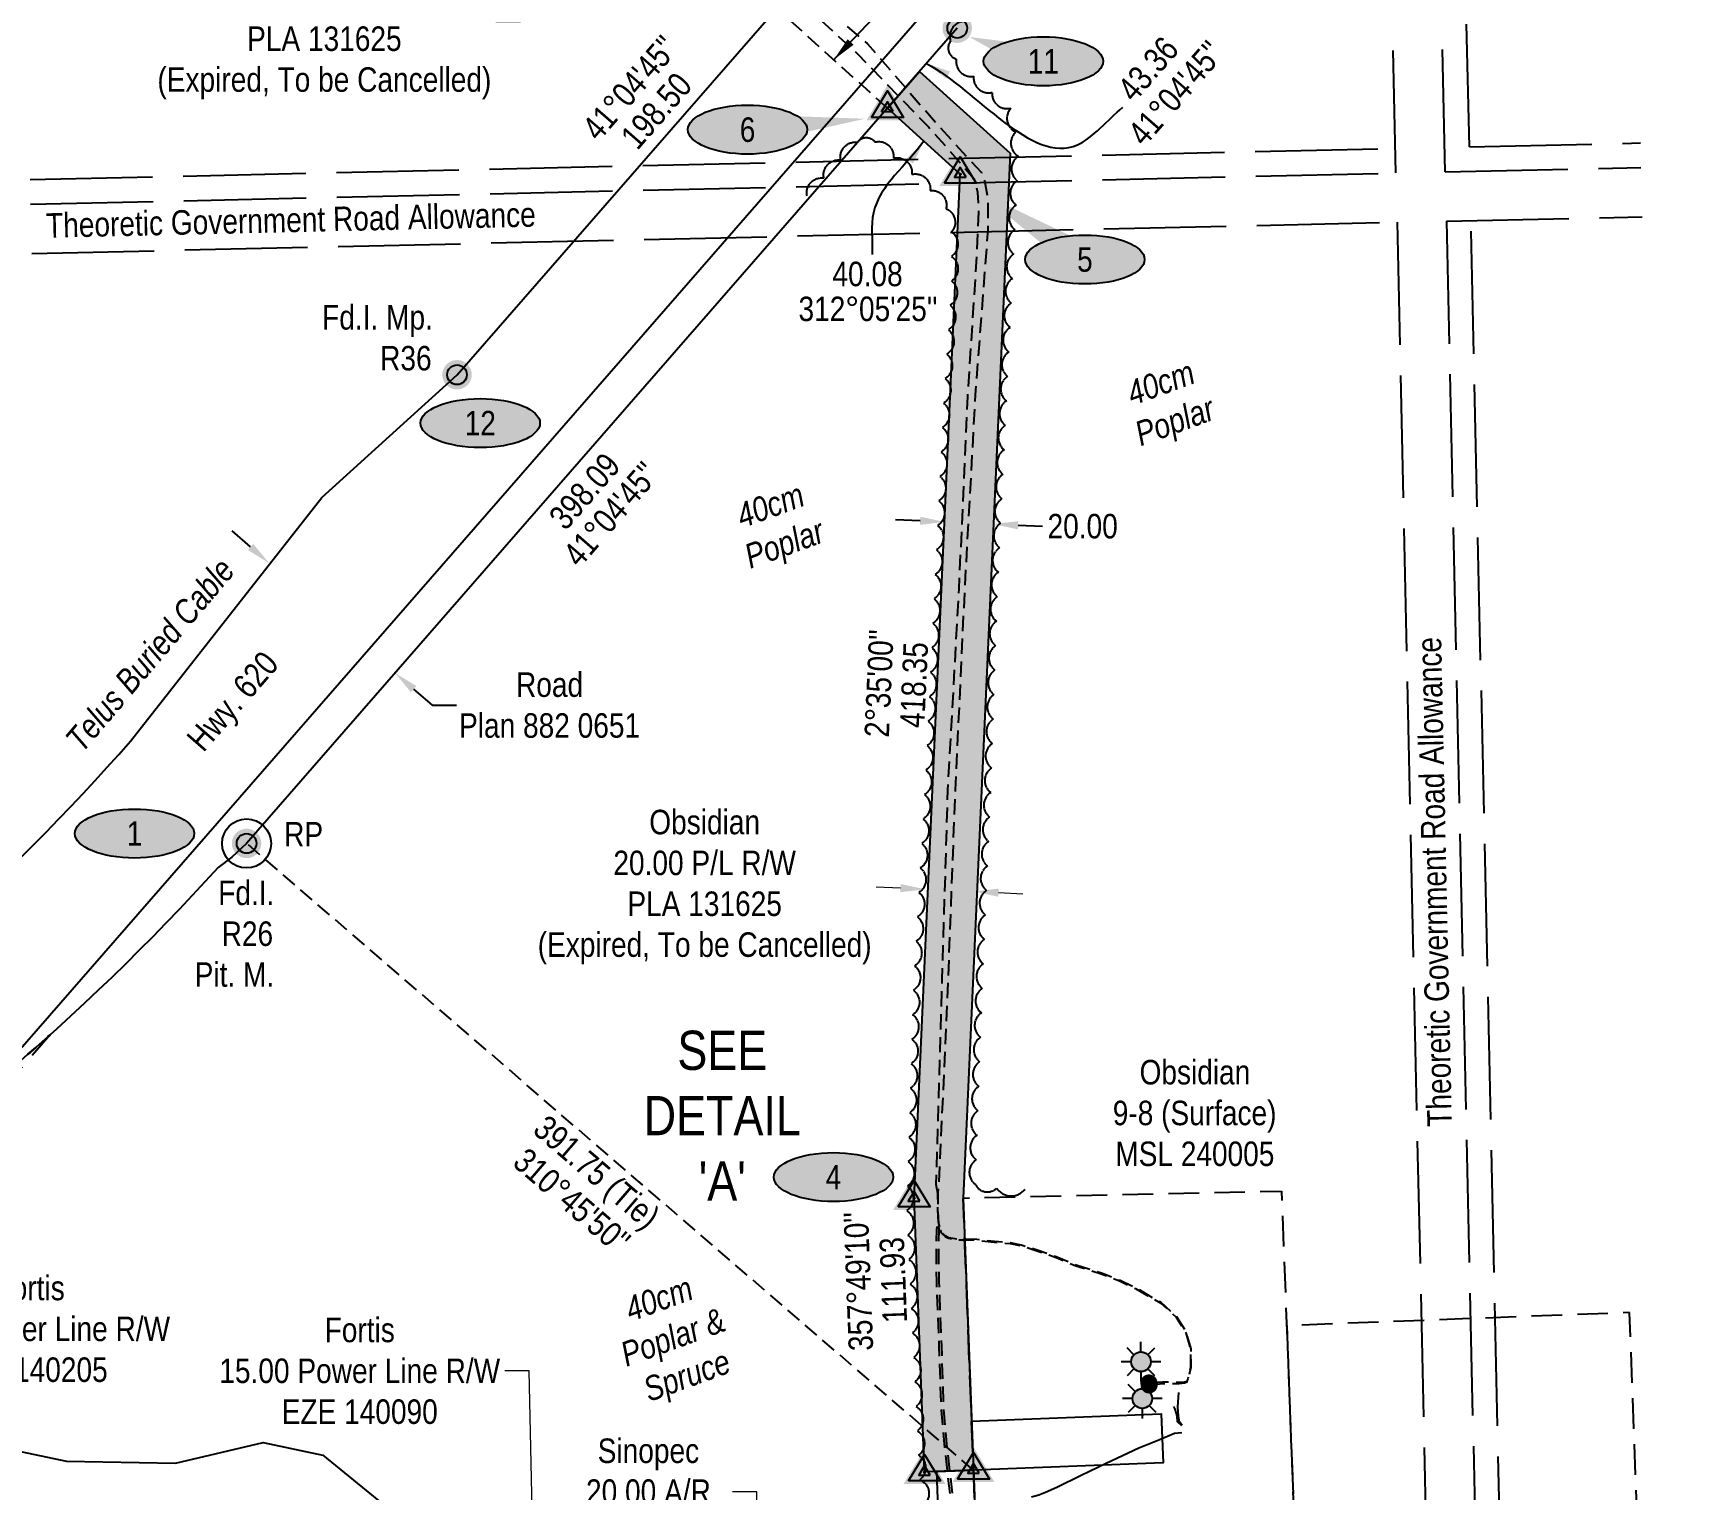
# Model space of a CAD drawing. Extents: x 604743 to 608691, y 5877740 to 5881429.
# Drawn here: x 605645 to 606317, y 5878145 to 5878739 of the extents above; entities that cross this region are included whole.
import ezdxf
from ezdxf.enums import TextEntityAlignment as Align

# ---------------------------------------------------------------- set-up
doc = ezdxf.new("R2010")
doc.units = 0
doc.header["$LTSCALE"] = 5
doc.header["$PDMODE"] = 34
doc.header["$PDSIZE"] = 0.03
for name, pattern in [('0', [1, 1, 0]), ('foc-ACCESSROAD', [3.75, 2.5, -1.25]), ('foc-FLOWLINE', [3.75, 2.5, -1.25]), ('foc-TIELINE', [1.875, 1.25, -0.625]), ('foc-TRAV', [1.875, 1.25, -0.625]), ('foc-UNSURVEYED', [12.5, 10, -2.5]), ('foc-WHEELTRACKS', [2, 0.4, -1.6]), ('UG_PIPE', [1.875, 1.25, -0.625])]:
    doc.linetypes.add(name, pattern=pattern)
doc.layers.get('Defpoints').update_dxf_attribs({"color": 9})
for name, color, linetype in [('35', 37, 'Continuous'), ('AS-CABLE', 224, 'foc-CABLE'), ('AS-PIPE-UG', 44, 'UG_PIPE'), ('AS-POWER', 104, 'foc-POWER'), ('AS-SYMBOL', 7, 'Continuous'), ('AS-TELUS', 224, 'foc-TEL'), ('C-RW', 13, 'Continuous'), ('C-WS', 13, 'foc-ACCESSROAD'), ('C-WS-S', 8, 'Continuous'), ('DETAIL-T', 7, 'Continuous'), ('F-EZE', 190, 'foc-FLOWLINE'), ('F-WS', 190, 'foc-ACCESSROAD'), ('L-BD', 7, 'Continuous'), ('L-MON', 1, 'Continuous'), ('L-MON-T', 1, 'Continuous'), ('L-ROAD-T', 7, 'Continuous'), ('L-TIE', 7, 'foc-TIELINE'), ('L-TITLEDB', 4, 'Continuous'), ('L-TITLEDB-T', 4, 'Continuous'), ('L-USEC', 7, 'foc-UNSURVEYED'), ('P-ELEVATION', 7, 'Continuous'), ('P-PROPOSED', 10, 'Continuous'), ('P-PROPOSED-H', 21, 'Continuous'), ('P-STATION', 7, 'Continuous'), ('P-TRAV', 4, 'foc-TRAV'), ('P-TXT', 4, 'Continuous'), ('T-BUSH', 110, '0'), ('T-BUSH-T', 110, 'Continuous'), ('T-WATER', 160, 'Continuous'), ('T-WATER-P3', 160, 'foc-WHEELTRACKS')]:
    doc.layers.add(name, color=color, linetype=linetype)
for name, color, linetype, lineweight in [('C-RW-T', 13, 'Continuous', 9), ('C-WS-T', 13, 'Continuous', 9), ('F-AR-T', 190, 'Continuous', 9), ('F-EZE-T', 190, 'Continuous', 9)]:
    doc.layers.add(name, color=color, linetype=linetype, lineweight=lineweight)
doc.styles.add('80', font='ARIALN.TTF', dxfattribs={"height": 10})
doc.styles.add('80CG', font='ARIALN.TTF', dxfattribs={"height": 10})
doc.styles.add('80L', font='ARIALN.TTF', dxfattribs={"height": 10})
doc.styles.add('80LS', font='ARIALNI.TTF', dxfattribs={"height": 10})
doc.styles.add('foc-LtypeFont', font='ARIALN.TTF', dxfattribs={"height": 7.35})
doc.linetypes.add('foc-CABLE', pattern='A,2,-1,["C",foc-LtypeFont,S=0.2,R=0,X=-0.625,Y=-0.75],-1.24,8', length=12.24)
doc.linetypes.add('foc-POWER', pattern='A,6,-1,["P",foc-LtypeFont,S=0.2,R=0,X=-0.625,Y=-0.75],-1.24,4', length=12.24)
doc.linetypes.add('foc-TEL', pattern='A,2,-1,["T",foc-LtypeFont,S=0.2,R=0,X=-0.425,Y=-0.75],-1.24,8', length=12.24)
doc.linetypes.add('foc-TEL-NOLINE', pattern='A,0,-2,["T",foc-LtypeFont,S=0.2,R=0,X=-0.425,Y=-0.75],-10.24', length=12.24)
doc.linetypes.add('foc-TOPO-flowdirection-NOLINE', pattern='A,0,[">",foc-LtypeFont,S=0.3,R=0,X=0,Y=-0.945],-20,[">",foc-LtypeFont,S=0.3,R=0,X=0,Y=-0.945],0', length=20)
doc.dimstyles.new('Compass 5 000', dxfattribs={"dimscale": 5, "dimtxt": 9, "dimasz": 2, "dimexe": 0.2, "dimexo": 0.0625, "dimgap": 0.5, "dimtad": 0, "dimtih": 1, "dimtoh": 1, "dimzin": 0, "dimdsep": 46, "dimtxsty": '80CG', "dimcen": 0.1, "dimse1": 1, "dimse2": 1, "dimclrd": 256, "dimclrt": 256, "dimaunit": 1, "dimadec": 4, "dimazin": 0, "dimtfac": 0.06, "dimtofl": 0, "dimtmove": 0, "dimatfit": 1, "dimfxl": 0.2, "dimtolj": 1, "dimtzin": 0, "dimlwd": -1, "dimarcsym": 0})

# ---------------------------------------------------------------- blocks, each defined once
blk = doc.blocks.new('fdia')
at = {"color": 255, "const_width": 1}
blk.add_lwpolyline([(-0.5, 0, 1), (0.5, 0, 1)], format="xyb", close=True, dxfattribs=at)
blk = doc.blocks.new('Fdiaa')
blk.add_blockref('fdia', (0, 0))
blk = doc.blocks.new('fdib')
at = {"color": 1, "const_width": 1.6}
blk.add_lwpolyline([(-0.4, 0, 1), (0.4, 0, 1)], format="xyb", close=True, dxfattribs=at)
at = {"color": 1}
blk.add_circle((0, 0), 0.8, dxfattribs=at)
blk = doc.blocks.new('Fdibb')
blk.add_blockref('fdib', (0, 0))
blk = doc.blocks.new('fdicc')
for name in ['Fdibb', 'Fdiaa']:
    blk.add_blockref(name, (0, 0))
blk = doc.blocks.new('FDI')
blk.add_blockref('fdicc', (0, 0))
blk = doc.blocks.new('*D605')
at = {"layer": 'Defpoints', "color": 0, "transparency": 16777216}
for p in [(605815.96, 5878108.21), (605848.97, 5878108.93), (605816.29, 5878093.21)]:
    blk.add_point(p, dxfattribs=at)
at = {"layer": 'F-EZE-T', "transparency": 16777216}
for p, q in [((605847.11, 5878193.47), (605837.11, 5878193.47)), ((605848.75, 5878118.93), (605847.11, 5878193.47)), ((605849.52, 5878083.94), (605849.74, 5878073.94))]:
    blk.add_line(p, q, dxfattribs=at)
for points in [[(605850.42, 5878118.97), (605847.08, 5878118.89), (605848.97, 5878108.93)], [(605851.19, 5878083.98), (605847.85, 5878083.9), (605849.3, 5878093.94)]]:
    blk.add_solid(points, dxfattribs=at)
at = {"layer": 'F-EZE-T', "transparency": 16777216, "insert": (605777.97, 5878193.47), "char_height": 10, "attachment_point": 5, "style": '80CG', "bg_fill": 3, "box_fill_scale": 1.1, "bg_fill_color": 256, "bg_fill_true_color": 13158600, "bg_fill_transparency": 0}
blk.add_mtext('\\A1;Fortis\\P15.00 Power Line R/W\\PEZE 140090', dxfattribs=at)
blk = doc.blocks.new('*D606')
at = {"layer": 'Defpoints', "color": 0, "transparency": 16777216}
for p in [(605566.18, 5878254.9), (605577.51, 5878245.09), (605559, 5878223.71)]:
    blk.add_point(p, dxfattribs=at)
at = {"layer": 'F-EZE-T', "transparency": 16777216}
for p, q in [((605540.11, 5878240.08), (605532.55, 5878246.62)), ((605566.56, 5878217.16), (605574.15, 5878210.59)), ((605574.15, 5878210.59), (605584.15, 5878210.59))]:
    blk.add_line(p, q, dxfattribs=at)
for points in [[(605541.2, 5878241.34), (605539.02, 5878238.82), (605547.66, 5878233.53)], [(605567.65, 5878218.42), (605565.46, 5878215.9), (605559, 5878223.71)]]:
    blk.add_solid(points, dxfattribs=at)
at = {"layer": 'F-EZE-T', "transparency": 16777216, "insert": (605643.29, 5878210.59), "char_height": 10, "attachment_point": 5, "style": '80CG'}
blk.add_mtext('\\A1;Fortis\\P15.00 Power Line R/W\\PEZE 140205', dxfattribs=at)
blk = doc.blocks.new('*D607')
at = {"layer": 'Defpoints', "color": 0, "transparency": 16777216}
for p in [(605880.23, 5878100.91), (605880.57, 5878081.13), (605941.13, 5878082.18)]:
    blk.add_point(p, dxfattribs=at)
at = {"layer": 'F-AR-T', "transparency": 16777216}
for p, q in [((605940.06, 5878144.17), (605930.06, 5878144.17)), ((605940.62, 5878111.95), (605940.06, 5878144.17)), ((605941.31, 5878072.18), (605941.48, 5878062.18))]:
    blk.add_line(p, q, dxfattribs=at)
for points in [[(605942.28, 5878111.98), (605938.95, 5878111.92), (605940.79, 5878101.95)], [(605942.97, 5878072.21), (605939.64, 5878072.15), (605941.13, 5878082.18)]]:
    blk.add_solid(points, dxfattribs=at)
at = {"layer": 'F-AR-T', "transparency": 16777216, "insert": (605895.76, 5878144.17), "char_height": 10, "attachment_point": 5, "style": '80CG'}
blk.add_mtext('\\A1;Sinopec\\P20.00 A/R\\PLOC 120337', dxfattribs=at)
blk = doc.blocks.new('GAS')
h = blk.add_hatch(color=255)
h.dxf.hatch_style = 1
edge = h.paths.add_edge_path()
edge.add_arc((0, 0), 0.9, 0, 360)
for p, q in [((0, 0.81), (0, 1.62)), ((-0.81, 0), (-1.62, 0)), ((-0.57, 0.57), (-1.14, 1.14)), ((0.57, 0.57), (1.14, 1.14)), ((1.62, 0), (0.81, 0)), ((-0.57, -0.57), (-1.14, -1.14)), ((0, -0.81), (0, -1.62)), ((1.14, -1.14), (0.57, -0.57))]:
    blk.add_line(p, q)
blk.add_circle((0, 0), 0.8)
blk = doc.blocks.new('*D611')
at = {"layer": 'C-RW-T', "transparency": 16777216}
for p, q in [((605998.63, 5878390.47), (605988.64, 5878390.93)), ((606038.6, 5878388.65), (606048.59, 5878388.19))]:
    blk.add_line(p, q, dxfattribs=at)
for points in [[(605998.7, 5878392.14), (605998.55, 5878388.81), (606008.62, 5878390.02)], [(606038.68, 5878390.31), (606038.52, 5878386.98), (606028.61, 5878389.1)]]:
    blk.add_solid(points, dxfattribs=at)
at = {"layer": 'Defpoints', "color": 0, "transparency": 16777216}
for p in [(606008.62, 5878390.02), (606008.03, 5878377.22), (606028.03, 5878376.31)]:
    blk.add_point(p, dxfattribs=at)
at = {"layer": 'C-RW-T', "transparency": 16777216, "insert": (605918.7, 5878390.93), "char_height": 10, "attachment_point": 5, "style": '80CG'}
blk.add_mtext('\\A1;Obsidian\\P20.00 P/L R/W\\PPLA 131625\\P(Expired, To be Cancelled)', dxfattribs=at)
blk = doc.blocks.new('*D612')
at = {"layer": 'Defpoints', "color": 0, "transparency": 16777216}
for p in [(605746.88, 5878529.9), (605798.34, 5878485.04), (605792.41, 5878478.25)]:
    blk.add_point(p, dxfattribs=at)
at = {"layer": 'L-TITLEDB-T', "transparency": 16777216}
for p, q in [((605733.42, 5878529.68), (605725.88, 5878536.25)), ((605799.95, 5878471.68), (605807.49, 5878465.1)), ((605807.49, 5878465.1), (605817.49, 5878465.1))]:
    blk.add_line(p, q, dxfattribs=at)
for points in [[(605734.51, 5878530.94), (605732.32, 5878528.43), (605740.95, 5878523.11)], [(605801.05, 5878472.93), (605798.85, 5878470.42), (605792.41, 5878478.25)]]:
    blk.add_solid(points, dxfattribs=at)
at = {"layer": 'L-TITLEDB-T', "transparency": 16777216, "insert": (605855.43, 5878465.1), "char_height": 10, "attachment_point": 5, "style": '80CG'}
blk.add_mtext('\\A1;Road\\PPlan 882 0651', dxfattribs=at)
blk = doc.blocks.new('*D626')
at = {"layer": 'C-RW-T', "transparency": 16777216}
for p, q in [((605913.54, 5878821.54), (605920.24, 5878828.96)), ((605886.77, 5878791.88), (605843.48, 5878743.9)), ((605843.48, 5878743.9), (605833.48, 5878743.9))]:
    blk.add_line(p, q, dxfattribs=at)
for points in [[(605912.3, 5878822.66), (605914.78, 5878820.42), (605906.84, 5878814.12)], [(605885.54, 5878793), (605888.01, 5878790.76), (605893.47, 5878799.3)]]:
    blk.add_solid(points, dxfattribs=at)
at = {"layer": 'Defpoints', "color": 0, "transparency": 16777216}
for p in [(605901.48, 5878818.96), (605888.11, 5878804.14), (605893.47, 5878799.3)]:
    blk.add_point(p, dxfattribs=at)
at = {"layer": 'C-RW-T', "transparency": 16777216, "insert": (605763.54, 5878743.9), "char_height": 10, "attachment_point": 5, "style": '80CG'}
blk.add_mtext('\\A1;Obsidian\\P20.00 P/L R/W\\PPLA 131625\\P(Expired, To be Cancelled)', dxfattribs=at)
blk = doc.blocks.new('RISER')
h = blk.add_hatch(color=255)
h.dxf.hatch_style = 1
edge = h.paths.add_edge_path()
edge.add_arc((0, 0), 0.7, 0, 360)
blk.add_hatch(color=13).paths.add_polyline_path([(0.58, -0.15), (-0.58, -0.15, 0.774597)])
at = {"color": 13}
blk.add_line((-0.58, -0.15), (0.58, -0.15), dxfattribs=at)
blk.add_circle((0, 0), 0.6, dxfattribs=at)
blk = doc.blocks.new('*D651')
at = {"layer": 'Defpoints', "color": 0, "transparency": 16777216}
for p in [(606016.61, 5878540.09), (606036.57, 5878539), (606036.58, 5878539.19)]:
    blk.add_point(p, dxfattribs=at)
at = {"layer": 'P-TXT', "transparency": 16777216}
for p, q in [((606006.61, 5878540.35), (605996.62, 5878540.8)), ((606046.56, 5878538.55), (606056.55, 5878538.1))]:
    blk.add_line(p, q, dxfattribs=at)
for points in [[(606006.69, 5878542.02), (606006.54, 5878538.69), (606016.6, 5878539.9)], [(606046.64, 5878540.21), (606046.49, 5878536.88), (606036.57, 5878539)]]:
    blk.add_solid(points, dxfattribs=at)
at = {"layer": 'P-TXT', "transparency": 16777216, "insert": (606072.94, 5878538.1), "char_height": 10, "attachment_point": 5, "style": '80CG'}
blk.add_mtext('\\A1;20.00', dxfattribs=at)
blk = doc.blocks.new('TRIA')
blk.add_hatch(color=255).paths.add_polyline_path([(-0.04, 1.52), (-1.47, -0.87), (1.39, -0.87)])
blk = doc.blocks.new('Hybrid_EC')
at = {"color": 251}
for points in [[(-1.3, -0.74), (0, 1.42), (1.3, -0.74)], [(0.47, -0.26), (0, 0.53), (-0.47, -0.26)]]:
    blk.add_lwpolyline(points, close=True, dxfattribs=at)
at = {"layer": 'Defpoints'}
blk.add_circle((0, 0), 0.05, dxfattribs=at)
at = {"xscale": 1.2, "yscale": 1.2, "zscale": 1.2}
blk.add_blockref('TRIA', (0.05, 0.06), dxfattribs=at)
blk = doc.blocks.new('*U656')
at = {"layer": '35', "color": 3}
blk.add_circle((0, 0), 10, dxfattribs=at)
at = {"layer": '35', "color": 3, "style": '80'}
blk.add_attdef('RP_001', (15.34, -1.25), '', height=10, dxfattribs=at)
blk = doc.blocks.new('*U657')
at = {"layer": 'P-ELEVATION'}
h = blk.add_hatch(color=111, dxfattribs=at)
h.dxf.hatch_style = 1
edge = h.paths.add_edge_path()
edge.add_ellipse((0, 0), major_axis=(-24.38, 0), ratio=0.410256, start_angle=0, end_angle=360)
at = {"layer": 'P-ELEVATION', "color": 7, "flags": 128}
blk.add_lwpolyline([(0, 0, 12.5, 0, 0), (-13.44, -0.46, 0, 0, 0)], format="xyseb", dxfattribs=at)
at = {"layer": 'P-ELEVATION', "color": 7}
blk.add_ellipse((0, 0), major_axis=(-24.38, 0), ratio=0.410256, dxfattribs=at)
at = {"layer": 'P-ELEVATION', "style": '80'}
blk.add_attdef('ELEVATION', text='', height=10, dxfattribs=at).set_placement((0, 0), align=Align.MIDDLE_CENTER)
blk = doc.blocks.new('*U658')
at = {"layer": 'P-ELEVATION'}
h = blk.add_hatch(color=111, dxfattribs=at)
h.dxf.hatch_style = 1
edge = h.paths.add_edge_path()
edge.add_ellipse((0, 0), major_axis=(-24.38, 0), ratio=0.410256, start_angle=0, end_angle=360)
at = {"layer": 'P-ELEVATION', "color": 7, "flags": 128}
blk.add_lwpolyline([(0, 0, 12.5, 0, 0), (-42.78, 27.3, 0, 0, 0)], format="xyseb", dxfattribs=at)
at = {"layer": 'P-ELEVATION', "color": 7}
blk.add_ellipse((0, 0), major_axis=(-24.38, 0), ratio=0.410256, dxfattribs=at)
at = {"layer": 'P-ELEVATION', "style": '80'}
blk.add_attdef('ELEVATION', text='', height=10, dxfattribs=at).set_placement((0, 0), align=Align.MIDDLE_CENTER)
blk = doc.blocks.new('*U659')
at = {"layer": 'P-ELEVATION'}
h = blk.add_hatch(color=111, dxfattribs=at)
h.dxf.hatch_style = 1
edge = h.paths.add_edge_path()
edge.add_ellipse((0, 0), major_axis=(-24.38, 0), ratio=0.410256, start_angle=0, end_angle=360)
at = {"layer": 'P-ELEVATION', "color": 7, "flags": 128}
blk.add_lwpolyline([(0, 0, 12.5, 0, 0), (47.93, 4.44, 0, 0, 0)], format="xyseb", dxfattribs=at)
at = {"layer": 'P-ELEVATION', "color": 7}
blk.add_ellipse((0, 0), major_axis=(-24.38, 0), ratio=0.410256, dxfattribs=at)
at = {"layer": 'P-ELEVATION', "style": '80'}
blk.add_attdef('ELEVATION', text='', height=10, dxfattribs=at).set_placement((0, 0), align=Align.MIDDLE_CENTER)
blk = doc.blocks.new('*U660')
at = {"layer": 'P-ELEVATION'}
h = blk.add_hatch(color=111, dxfattribs=at)
h.dxf.hatch_style = 1
edge = h.paths.add_edge_path()
edge.add_ellipse((0, 0), major_axis=(-24.38, 0), ratio=0.410256, start_angle=0, end_angle=360)
at = {"layer": 'P-ELEVATION', "color": 7, "flags": 128}
blk.add_lwpolyline([(0, 0, 12.5, 0, 0), (-30.17, 9.93, 0, 0, 0)], format="xyseb", dxfattribs=at)
at = {"layer": 'P-ELEVATION', "color": 7}
blk.add_ellipse((0, 0), major_axis=(-24.38, 0), ratio=0.410256, dxfattribs=at)
at = {"layer": 'P-ELEVATION', "style": '80'}
blk.add_attdef('ELEVATION', text='', height=10, dxfattribs=at).set_placement((0, 0), align=Align.MIDDLE_CENTER)
blk = doc.blocks.new('*U661')
at = {"layer": 'P-ELEVATION'}
h = blk.add_hatch(color=111, dxfattribs=at)
h.dxf.hatch_style = 1
edge = h.paths.add_edge_path()
edge.add_ellipse((0, 0), major_axis=(-24.38, 0), ratio=0.410256, start_angle=0, end_angle=360)
at = {"layer": 'P-ELEVATION', "color": 7, "flags": 128}
blk.add_lwpolyline([(0, 0, 12.5, 0, 0), (-17.55, -2.05, 0, 0, 0)], format="xyseb", dxfattribs=at)
at = {"layer": 'P-ELEVATION', "color": 7}
blk.add_ellipse((0, 0), major_axis=(-24.38, 0), ratio=0.410256, dxfattribs=at)
at = {"layer": 'P-ELEVATION', "style": '80'}
blk.add_attdef('ELEVATION', text='', height=10, dxfattribs=at).set_placement((0, 0), align=Align.MIDDLE_CENTER)

msp = doc.modelspace()

# ---------------------------------------------------------------- hatches: boundary and pattern name
at = {"layer": 'P-PROPOSED-H'}
h = msp.add_hatch(color=256, dxfattribs=at)
h.dxf.hatch_style = 1
h.paths.add_polyline_path([(606006.415, 5878723.739), (606043.4, 5878690.332), (606024.164, 5878264), (606028.39, 5878153.033), (606008.413, 5878152.272), (606004.155, 5878264.07), (606023.004, 5878681.816), (605993.277, 5878708.667)])

# ---------------------------------------------------------------- linework, layer by layer
at = {"layer": 'AS-CABLE', "flags": 128}
for points in [[(606113.561, 5878171.207), (606112.415, 5878172.77), (606112.051, 5878175.161), (606111.814, 5878178.629), (606112.131, 5878184.726)], [(606113.338, 5878171.113), (606111.693, 5878172.745), (606111.501, 5878175.194), (606110.683, 5878177.832), (606110.078, 5878179.032)], [(606052.037, 5878142.175), (606055.04, 5878142.925), (606057.777, 5878144.017), (606062.399, 5878145.992), (606072.341, 5878150.981), (606082.523, 5878155.8), (606095.901, 5878162.101), (606104.041, 5878165.334), (606110.437, 5878168.148), (606113.406, 5878168.369)]]:
    msp.add_lwpolyline(points, dxfattribs=at)
at = {"layer": 'AS-PIPE-UG', "flags": 128}
for points in [[(605933.603, 5878777.961), (605946.233, 5878762.799), (605981.228, 5878730.824), (606010.019, 5878701.107), (606028.693, 5878679.911), (606030.026, 5878674.475), (606030.435, 5878666.402), (606029.703, 5878649.433), (606025.937, 5878591.067), (606022.394, 5878512.408), (606017.813, 5878430.443), (606015.524, 5878353.159), (606013.039, 5878269.63)], [(605933.647, 5878778.015), (605949.007, 5878765.636), (605985.085, 5878735.034), (606013.424, 5878702.413), (606031.601, 5878682.426), (606032.865, 5878679.234), (606034.233, 5878671.913), (606034.237, 5878659.018), (606029.119, 5878591.821), (606024.747, 5878512.349), (606020.908, 5878430.587), (606017.955, 5878352.576), (606014.233, 5878269.56)], [(606013.039, 5878269.63), (606013.656, 5878266.042), (606013.672, 5878259.353), (606013.952, 5878253.549), (606015.185, 5878249.841), (606016.774, 5878248.364), (606018.181, 5878247.675), (606022.131, 5878246.912), (606028.669, 5878246.978), (606036.878, 5878246), (606043.417, 5878245.453), (606047.627, 5878244.601), (606053.898, 5878242.669), (606062.106, 5878239.768), (606070.123, 5878236.376), (606080.471, 5878233.118), (606082.894, 5878232.224), (606088.207, 5878230.046), (606094.475, 5878227.125), (606104.837, 5878221.093), (606111.045, 5878215.483), (606115.077, 5878209.082), (606116.918, 5878202.471), (606116.921, 5878195.031), (606115.843, 5878190.216), (606115.478, 5878189.225), (606114.394, 5878188.865), (606112.296, 5878188.806), (606105.498, 5878188.915), (606100.205, 5878188.553)], [(606100.264, 5878187.777), (606105.623, 5878188.304), (606112.287, 5878188.408), (606114.448, 5878188.632), (606115.571, 5878189.004), (606116.177, 5878190.098), (606117.179, 5878195.004), (606117.151, 5878202.516), (606115.327, 5878209.185), (606111.257, 5878215.624), (606104.955, 5878221.342), (606094.611, 5878227.365), (606088.28, 5878230.32), (606083.037, 5878232.418), (606080.636, 5878233.377), (606070.234, 5878236.653), (606062.137, 5878240.045), (606053.972, 5878242.889), (606047.864, 5878244.811), (606043.509, 5878245.69), (606036.967, 5878246.255), (606028.682, 5878247.21), (606021.974, 5878247.098), (606018.281, 5878247.83), (606016.836, 5878248.614), (606015.435, 5878249.962), (606014.209, 5878253.573), (606013.947, 5878259.267), (606013.941, 5878266.131), (606014.233, 5878269.56)], [(606020.494, 5878124.828), (606019.761, 5878135.292), (606016.688, 5878162.187), (606015.277, 5878177.504), (606014.445, 5878203.501), (606013.399, 5878229.776), (606013.227, 5878245.414), (606013.38, 5878251.326), (606013.952, 5878253.549)], [(606020.464, 5878124.857), (606020.757, 5878135.384), (606017.682, 5878162.29), (606016.275, 5878177.566), (606015.444, 5878203.537), (606014.398, 5878229.801), (606014.227, 5878245.407), (606014.376, 5878251.187), (606014.209, 5878253.573)]]:
    msp.add_lwpolyline(points, dxfattribs=at)
at = {"layer": 'AS-TELUS', "linetype": 'foc-TEL-NOLINE'}
msp.add_lwpolyline([(605639.859, 5878403.158), (605644.986, 5878408.246), (605650.07, 5878413.378), (605655.11, 5878418.552), (605660.106, 5878423.77), (605665.058, 5878429.029), (605669.964, 5878434.33), (605674.826, 5878439.673), (605679.641, 5878445.057), (605684.411, 5878450.482), (605762.564, 5878549.849), (605817.666, 5878599.954), (605976.545, 5878782.214)], dxfattribs=at)
at = {"layer": 'C-RW'}
msp.add_lwpolyline([(606024.164, 5878264), (606027.629, 5878173.01), (606105.04, 5878175.958), (606105.801, 5878155.981), (606028.39, 5878153.033), (606013.407, 5878152.462), (606008.413, 5878152.272), (606004.155, 5878264.07), (606023.004, 5878681.816), (605993.277, 5878708.667), (606006.415, 5878723.739), (606043.4, 5878690.332), (606024.164, 5878264)], close=True, dxfattribs=at)
msp.add_lwpolyline([(606028.032, 5877753.683), (606015.259, 5878103.838), (606013.407, 5878152.462), (606028.39, 5878153.033), (606030.251, 5878104.154), (606043.023, 5877754.027)], dxfattribs=at)
at = {"layer": 'C-WS', "flags": 128}
msp.add_lwpolyline([(606030.251, 5878104.155), (606024.164, 5878264), (606154.09, 5878266.84), (606160.169, 5878106.996), (606030.251, 5878104.155)], close=True, dxfattribs=at)
at = {"layer": 'F-EZE', "flags": 128}
msp.add_lwpolyline([(605479.179, 5878186.551), (605465.859, 5878182.783), (605466.287, 5878198.486), (605479.616, 5878202.258), (605512.82, 5878211.664), (605528.297, 5878216.048), (605533.895, 5878217.633), (605584.405, 5878275.94), (605588.061, 5878278.69), (605590.717, 5878280.696), (605594.271, 5878283.392), (605596.999, 5878285.471), (605600.451, 5878288.113), (605603.249, 5878290.264), (605606.6, 5878292.853), (605607.399, 5878293.473), (605609.455, 5878295.121), (605612.685, 5878297.721), (605615.604, 5878300.081), (605618.734, 5878302.624), (605621.72, 5878305.059), (605624.752, 5878307.543), (605627.804, 5878310.054), (605629.825, 5878311.724), (605630.732, 5878312.499), (605633.828, 5878315.152), (605636.646, 5878317.58), (605639.806, 5878320.312), (605642.527, 5878322.676), (605645.75, 5878325.487), (605648.376, 5878327.789), (605651.66, 5878330.678), (605542.293, 5878204.43), (605537.986, 5878203.209), (605522.51, 5878198.825), (605479.179, 5878186.551)], close=True, dxfattribs=at)
at = {"layer": 'F-WS', "flags": 128}
msp.add_lwpolyline([(606156.18, 5878211.967), (606162.253, 5878052.083), (606302.093, 5878057.396), (606296.077, 5878217.283)], close=True, dxfattribs=at)
at = {"layer": 'L-TITLEDB'}
for points in [[(605639.859, 5878403.158), (605644.986, 5878408.246), (605650.07, 5878413.378), (605655.11, 5878418.552), (605660.106, 5878423.77), (605665.058, 5878429.029), (605669.964, 5878434.33), (605674.826, 5878439.673), (605679.641, 5878445.057), (605684.411, 5878450.482), (605762.564, 5878549.849), (605817.666, 5878599.954), (605976.545, 5878782.214)], [(606021.757, 5878741.338), (605731.801, 5878408.715), (605725.739, 5878403.066), (605720.149, 5878398.95), (605714.914, 5878393.195), (605709.63, 5878387.485), (605704.297, 5878381.82), (605698.917, 5878376.201), (605693.488, 5878370.628), (605688.012, 5878365.102), (605682.489, 5878359.622), (605676.92, 5878354.191), (605671.304, 5878348.807), (605665.642, 5878343.471), (605659.935, 5878338.184), (605654.184, 5878332.945), (605651.659, 5878330.681), (605648.385, 5878327.76), (605645.764, 5878325.442), (605642.545, 5878322.621)]]:
    msp.add_lwpolyline(points, dxfattribs=at)
at = {"layer": 'L-USEC'}
for p, q in [((606200.79, 5878682.286), (606183.084, 5879486.423)), ((606220.897, 5878682.725), (606203.191, 5879486.865)), ((606230.724, 5878692.993), (606213.239, 5879487.083)), ((605393.543, 5878673.849), (606200.569, 5878692.335)), ((606230.724, 5878692.993), (606300.502, 5878694.515)), ((605393.741, 5878663.801), (606200.79, 5878682.286)), ((606220.897, 5878682.725), (606300.723, 5878684.466)), ((605394.201, 5878643.695), (606201.233, 5878662.18)), ((606201.233, 5878662.18), (606218.937, 5877858.039)), ((606221.339, 5878662.618), (606301.166, 5878664.359)), ((606221.339, 5878662.618), (606239.044, 5877858.482)), ((606249.093, 5877858.696), (606231.388, 5878662.837))]:
    msp.add_line(p, q, dxfattribs=at)
at = {"layer": 'P-PROPOSED'}
msp.add_lwpolyline([(606006.415, 5878723.739), (606043.4, 5878690.332), (606024.164, 5878264), (606028.39, 5878153.033), (606008.413, 5878152.272), (606004.155, 5878264.07), (606023.004, 5878681.816), (605993.277, 5878708.667)], close=True, dxfattribs=at)
at = {"layer": 'P-TRAV'}
msp.add_line((605993.277, 5878708.667), (605948.047, 5878749.522), dxfattribs=at)
at = {"layer": 'T-BUSH', "flags": 128}
for points in [[(606031.16, 5878752.039, 0.5205671), (606025.093, 5878744.095, 0.5205671), (606019.026, 5878736.151, 0.5205671), (606021.39, 5878728.778, 0.5205671), (606028.472, 5878721.724, 0.5205671), (606036.003, 5878715.16, 0.5205671), (606043.653, 5878708.726, 0.5205671), (606045.737, 5878698.977, 0.5205671), (606046.735, 5878689.108, 0.5205671), (606046.244, 5878679.124, 0.5205671), (606045.753, 5878669.14, 0.5205671), (606045.262, 5878659.157, 0.5205671), (606044.772, 5878649.173, 0.5205671), (606044.281, 5878639.189, 0.5205671), (606043.79, 5878629.206, 0.5205671), (606043.299, 5878619.222, 0.5205671), (606042.808, 5878609.238, 0.5205671), (606042.318, 5878599.254, 0.5205671), (606041.835, 5878589.27, 0.5205671), (606041.364, 5878579.286, 0.5205671), (606040.893, 5878569.301, 0.5205671), (606040.422, 5878559.316, 0.5205671), (606039.952, 5878549.332, 0.5205671), (606039.481, 5878539.347, 0.5205671), (606039.01, 5878529.362, 0.5205671), (606038.539, 5878519.378, 0.5205671), (606038.093, 5878509.392, 0.5205671), (606037.761, 5878499.402, 0.5205671), (606037.428, 5878489.412, 0.5205671), (606037.096, 5878479.421, 0.5205671), (606036.764, 5878469.431, 0.5205671), (606036.432, 5878459.441, 0.5205671), (606036.099, 5878449.451, 0.5205671), (606035.767, 5878439.46, 0.5205671), (606035.422, 5878429.471, 0.5205671), (606034.99, 5878419.484, 0.5205671), (606034.558, 5878409.498, 0.5205671), (606034.125, 5878399.511, 0.5205671), (606033.693, 5878389.525, 0.5205671), (606033.261, 5878379.538, 0.5205671), (606032.828, 5878369.552, 0.5205671), (606032.396, 5878359.566, 0.5205671), (606031.995, 5878349.578, 0.5205671), (606031.634, 5878339.589, 0.5205671), (606031.273, 5878329.599, 0.5205671), (606030.912, 5878319.61, 0.5205671), (606030.552, 5878309.621, 0.5205671), (606030.191, 5878299.632, 0.5205671), (606029.83, 5878289.642, 0.5205671), (606029.469, 5878279.653, 0.5205671), (606029.109, 5878269.664, 0.5205671), (606037.831, 5878268.094, 0.5205671), (606049.347, 5878267.635, 0.5205671)], [(605960.496, 5878672.959, -0.5205671), (605967.343, 5878680.241, -0.5205671), (605974.191, 5878687.523, -0.5205671), (605981.038, 5878694.804, -0.5205671), (605988.227, 5878694.922, -0.5205671), (605995.736, 5878688.325, -0.5205671), (606003.246, 5878681.727, -0.5205671), (606010.755, 5878675.129, -0.5205671), (606017.221, 5878667.694, -0.5205671), (606019.387, 5878658.249, -0.5205671), (606019.434, 5878648.254, -0.5205671), (606019.48, 5878638.258, -0.5205671), (606018.812, 5878628.285, -0.5205671), (606018.142, 5878618.311, -0.5205671), (606017.472, 5878608.338, -0.5205671), (606016.801, 5878598.365, -0.5205671), (606016.179, 5878588.389, -0.5205671), (606015.694, 5878578.405, -0.5205671), (606015.208, 5878568.421, -0.5205671), (606014.723, 5878558.437, -0.5205671), (606014.237, 5878548.453, -0.5205671), (606013.752, 5878538.469, -0.5205671), (606013.266, 5878528.485, -0.5205671), (606012.781, 5878518.501, -0.5205671), (606012.298, 5878508.517, -0.5205671), (606011.82, 5878498.533, -0.5205671), (606011.342, 5878488.548, -0.5205671), (606010.864, 5878478.564, -0.5205671), (606010.385, 5878468.58, -0.5205671), (606009.907, 5878458.595, -0.5205671), (606009.429, 5878448.611, -0.5205671), (606008.951, 5878438.627, -0.5205671), (606008.423, 5878428.645, -0.5205671), (606007.843, 5878418.666, -0.5205671), (606007.263, 5878408.687, -0.5205671), (606006.682, 5878398.708, -0.5205671), (606006.102, 5878388.729, -0.5205671), (606005.522, 5878378.75, -0.5205671), (606004.941, 5878368.771, -0.5205671), (606004.361, 5878358.793, -0.5205671), (606003.88, 5878348.809, -0.5205671), (606003.575, 5878338.818, -0.5205671), (606003.271, 5878328.827, -0.5205671), (606002.967, 5878318.836, -0.5205671), (606002.663, 5878308.845, -0.5205671), (606002.359, 5878298.854, -0.5205671), (606002.054, 5878288.862, -0.5205671), (606001.75, 5878278.871, -0.5205671), (606001.446, 5878268.88, -0.5205671), (606001.142, 5878258.889, -0.5205671), (606001.554, 5878248.905, -0.5205671), (606002.044, 5878238.921, -0.5205671), (606002.534, 5878228.937, -0.5205671), (606003.024, 5878218.953, -0.5205671), (606003.513, 5878208.97, -0.5205671), (606004.007, 5878198.986, -0.5205671), (606004.508, 5878189.003, -0.5205671), (606005.009, 5878179.02, -0.5205671), (606005.51, 5878169.036, -0.5205671), (606006.011, 5878159.053, -0.5205671), (606006.512, 5878149.07, -0.5205671), (606008.662, 5878139.446, -0.5205671), (606003.78, 5878133.847, -0.5205671), (605993.959, 5878131.998, -0.5205671), (605989.481, 5878124.862, -0.5205671), (605987.683, 5878115.029, -0.5205671), (605986.728, 5878109.808, -0.5205671)]]:
    msp.add_lwpolyline(points, format="xyb", dxfattribs=at)
at = {"layer": 'T-WATER', "flags": 128}
msp.add_lwpolyline([(605555.878, 5878215.893), (605573.75, 5878194.467), (605603.205, 5878172.262), (605621.346, 5878164.357), (605658.386, 5878156.681), (605702.83, 5878155.862), (605738.543, 5878164.345), (605762.893, 5878159.054), (605804.155, 5878125.574), (605849.477, 5878095.824), (605866.927, 5878082.19), (605943.104, 5878007.93), (605987.547, 5877960.901), (606009.97, 5877942.494), (606109.662, 5877877.936), (606140.661, 5877854.427), (606178.393, 5877835.666), (606204.423, 5877833.753), (606235.647, 5877837.559), (606259.963, 5877854.342), (606284.8, 5877902.496), (606304.404, 5877933.663), (606317.094, 5877940.938)], dxfattribs=at)
at = {"layer": 'T-WATER-P3', "linetype": 'foc-TOPO-flowdirection-NOLINE', "flags": 128}
msp.add_lwpolyline([(605555.878, 5878215.893), (605573.75, 5878194.467), (605603.205, 5878172.262), (605621.346, 5878164.357), (605658.386, 5878156.681), (605702.83, 5878155.862), (605738.543, 5878164.345), (605762.893, 5878159.054), (605804.155, 5878125.574), (605849.477, 5878095.824), (605866.927, 5878082.19), (605943.104, 5878007.93), (605987.547, 5877960.901), (606009.97, 5877942.494), (606109.662, 5877877.936), (606140.661, 5877854.427), (606178.393, 5877835.666), (606204.423, 5877833.753), (606235.647, 5877837.559), (606259.963, 5877854.342), (606284.8, 5877902.496), (606304.404, 5877933.663), (606317.094, 5877940.938)], dxfattribs=at)

# ---------------------------------------------------------------- block references
at = {"xscale": 0.99957684, "yscale": 0.99957684, "zscale": 0.99957684}
msp.add_blockref('*U656', (605731.801, 5878408.715), dxfattribs=at).add_auto_attribs({'RP_001': 'RP'})
at = {"layer": 'AS-SYMBOL', "xscale": 4.999999999999973, "yscale": 4.999999999999973, "zscale": 4.999999999999973}
for p in [(606099.988, 5878188.573), (606100.041, 5878187.758)]:
    msp.add_blockref('RISER', p, dxfattribs=at)
at = {"layer": 'C-WS-S', "xscale": 4.997884199999899, "yscale": 4.997884199999899, "zscale": 4.997884199999899}
for p in [(606096.733, 5878197.222), (606097.266, 5878182.217)]:
    msp.add_blockref('GAS', p, dxfattribs=at)
at = {"layer": 'L-MON'}
for name, p, xscale, yscale, zscale in [('FDI', (606021.754, 5878741.351), 4.999999999999973, 4.999999999999973, 4.999999999999973), ('Hybrid_EC', (605993.277, 5878708.667), 4.997884199999986, 4.997884199999986, 4.997884199999986), ('Hybrid_EC', (606023.004, 5878681.816), 4.997884199999986, 4.997884199999986, 4.997884199999986), ('FDI', (605817.666, 5878599.954), 4.999999999999971, 4.999999999999971, 4.999999999999971), ('FDI', (605731.792, 5878408.719), 4.999999999999973, 4.999999999999973, 4.999999999999973), ('Hybrid_EC', (606004.155, 5878264.07), 4.997884199999986, 4.997884199999986, 4.997884199999986), ('Hybrid_EC', (606008.413, 5878152.272), 4.997884199999986, 4.997884199999986, 4.997884199999986), ('Hybrid_EC', (606028.39, 5878153.033), 4.997884199999986, 4.997884199999986, 4.997884199999986)]:
    msp.add_blockref(name, p, dxfattribs=dict(at, xscale=xscale, yscale=yscale, zscale=zscale))
at = {"layer": 'P-STATION', "xscale": 0.9991180589313364, "yscale": 0.9991180589313364, "zscale": 0.9991180589313364}
for name, p, values in [('*U660', (606056.9, 5878727.84), {'ELEVATION': '11'}), ('*U659', (605936.204, 5878699.961), {'ELEVATION': '6'}), ('*U658', (606073.854, 5878646.976), {'ELEVATION': '5'}), ('*U661', (605827.16, 5878580.212), {'ELEVATION': '12'}), ('*U657', (605686.088, 5878412.761), {'ELEVATION': '1'})]:
    msp.add_blockref(name, p, dxfattribs=at).add_auto_attribs(values)

# ---------------------------------------------------------------- texts
at = {"layer": 'AS-TELUS', "insert": (605656.617, 5878451.196), "char_height": 9.9958, "attachment_point": 1, "rotation": 49.769686, "style": '80L'}
msp.add_mtext_dynamic_manual_height_columns('\\pi0.7625;{\\fArial Narrow|b0|i1|c0|p34;Telus Buried Cable}', width=97.19426, gutter_width=49.979, heights=[0], dxfattribs=at)
at = {"layer": 'C-WS-T', "insert": (606084.943, 5878320.391), "char_height": 9.99157, "attachment_point": 1, "style": '80L'}
msp.add_mtext_dynamic_manual_height_columns('\\pi11.214;Obsidian\\P\\pi0.29229;9-8 (Surface)\\P\\pi1.3214;MSL 240005', width=66.225, gutter_width=49.979, heights=[0], dxfattribs=at)
at = {"layer": 'L-BD', "style": '80L'}
for s, height, rotation, p in [("41°04'45''", 9.9958, 48.9208, (605888.225, 5878717.025)), ('43.36', 9.9958, 48.9205, (606099.578, 5878724.758)), ("41°04'45''", 9.9958, 48.9205, (606110.88, 5878714.905)), ('198.50', 9.9958, 48.9208, (605898.963, 5878707.666)), ('398.09', 9.9958, 48.9205, (605869.697, 5878552.451)), ("41°04'45''", 9.9958, 48.9205, (605880.434, 5878543.091)), ("2°35'00''", 9.9958, 87.4166, (605989.864, 5878474.013)), ('418.35', 9.9958, 87.4166, (606004.093, 5878473.371)), ("357°49'10''", 9.99577, 92.1808, (605981.422, 5878230.015)), ('111.93', 9.9958, 92.1808, (605995.656, 5878230.557))]:
    msp.add_text(s, height=height, rotation=rotation, dxfattribs=at).set_placement(p, align=Align.MIDDLE)
for s, height, p in [('40.08', 9.9958, (605985.165, 5878641.08)), ("312°05'25''", 9.99577, (605985.365, 5878626.837))]:
    msp.add_text(s, height=height, dxfattribs=at).set_placement(p, align=Align.MIDDLE)
at = {"layer": 'L-MON-T', "insert": (605709.626, 5878393.536), "char_height": 9.99235, "attachment_point": 1, "style": '80L'}
msp.add_mtext_dynamic_manual_height_columns('\\pi10.61;Fd.I.\\P\\pi12.007;R26\\P\\pi0.99256;Pit. M.', width=31.57623, gutter_width=49.983, heights=[0], dxfattribs=at)
at = {"layer": 'L-ROAD-T', "style": '80L'}
for rotation, p in [(1.312108, (605749.867, 5878663.115)), (91.261471, (606216.396, 5878393.007))]:
    msp.add_text('Theoretic Government Road Allowance', height=9.99577, rotation=rotation, dxfattribs=at).set_placement(p, align=Align.MIDDLE_CENTER)
at = {"layer": 'L-TITLEDB', "insert": (605706.633, 5878452.095), "char_height": 9.9916, "attachment_point": 1, "rotation": 48.916302, "style": '80L'}
msp.add_mtext_dynamic_manual_height_columns('Hwy. 620', width=47.26297, gutter_width=49.979, heights=[0], dxfattribs=at)
at = {"layer": 'T-BUSH-T', "linetype": 'Continuous', "char_height": 9.9958, "attachment_point": 2, "rotation": 20, "style": '80LS'}
for s, insert, width in [('40cm \\PPoplar', (606103.048, 5878601.44), 34.19194), ('40cm \\PPoplar', (605943.75, 5878551.431), 34.19194), ('40cm \\PPoplar & Spruce', (605898.304, 5878227.684), 43.84012)]:
    msp.add_mtext(s, dxfattribs=dict(at, insert=insert, width=width))

# ---------------------------------------------------------------- dimensions: what is measured, and where the dimension line sits
at = {"layer": 'C-RW-T'}
dim = msp.add_linear_dim(base=(605893.474, 5878799.303), p1=(605901.477, 5878818.957), p2=(605888.11, 5878804.144), angle=227.935512, text='Obsidian\\P20.00 P/L R/W\\PPLA 131625\\P(Expired, To be Cancelled)', dimstyle='Compass 5 000', dxfattribs=at)
dim.commit()
dim.dimension.update_dxf_attribs({"geometry": '*D626', "text_midpoint": (605763.537, 5878743.899), "dimtype": 161})
at = {"layer": 'F-AR-T'}
dim = msp.add_linear_dim(base=(605941.133, 5878082.175), p1=(605880.232, 5878100.905), p2=(605880.575, 5878081.127), angle=270.991905, text='Sinopec\\P20.00 A/R\\PLOC 120337', dimstyle='Compass 5 000', dxfattribs=at)
dim.commit()
dim.dimension.update_dxf_attribs({"geometry": '*D607', "text_midpoint": (605895.758, 5878144.169), "dimtype": 161})
at = {"layer": 'F-EZE-T'}
dim = msp.add_linear_dim(base=(605558.997, 5878223.712), p1=(605566.181, 5878254.903), p2=(605577.513, 5878245.086), angle=319.098124, text='Fortis\\P15.00 Power Line R/W\\PEZE 140205', dimstyle='Compass 5 000', dxfattribs=at)
dim.commit()
dim.dimension.update_dxf_attribs({"geometry": '*D606', "text_midpoint": (605643.286, 5878210.589), "dimtype": 161})
at = {"layer": 'L-TITLEDB-T'}
dim = msp.add_aligned_dim(p1=(605746.878, 5878529.905), p2=(605798.336, 5878485.041), distance=-9.014, text='Road\\PPlan 882 0651', dimstyle='Compass 5 000', dxfattribs=at)
dim.commit()
dim.dimension.update_dxf_attribs({"geometry": '*D612', "text_midpoint": (605855.435, 5878465.103)})
at = {"layer": 'P-TXT'}
dim = msp.add_aligned_dim(p1=(606016.609, 5878540.091), p2=(606036.581, 5878539.19), distance=-0.19, text='20.00', dimstyle='Compass 5 000', dxfattribs=at)
dim.commit()
dim.dimension.update_dxf_attribs({"geometry": '*D651', "text_midpoint": (606072.943, 5878538.099)})

# ---------------------------------------------------------------- leaders
at = {"layer": 'L-BD', "path_type": 1}
for points in [[(605971.367, 5878728.458), (605990.093, 5878748.213)], [(606009.241, 5878726.98), (606070.767, 5878693.792), (606089.316, 5878709.065)], [(606008.134, 5878695.247), (605987.605, 5878666.083), (605987.088, 5878649.039)]]:
    msp.add_leader(points, dimstyle='Compass 5 000', override={"dimgap": 0.5, "dimtad": 0}, dxfattribs=at)

# ---------------------------------------------------------------- next in the draw order: texts
at = {"layer": 'DETAIL-T', "color": 3, "insert": (605925.89, 5878297.659), "char_height": 15.9878, "width": 63.58743, "attachment_point": 5, "style": '80CG', "bg_fill": 3, "box_fill_scale": 1.15, "bg_fill_color": 256, "bg_fill_true_color": 256, "bg_fill_transparency": 0}
msp.add_mtext("SEE\\PDETAIL\\P'A'", dxfattribs=at)

# ---------------------------------------------------------------- next in the draw order: linework, layer by layer
at = {"layer": 'AS-POWER', "flags": 128}
msp.add_lwpolyline([(605378.853, 5878159.615), (605540.176, 5878209.926), (605614.298, 5878296.083), (606292.154, 5879073.64)], dxfattribs=at)

# ---------------------------------------------------------------- next in the draw order: block references
at = {"layer": 'P-STATION', "xscale": 0.9991180589313364, "yscale": 0.9991180589313364, "zscale": 0.9991180589313364}
msp.add_blockref('*U657', (605971.283, 5878272.575), dxfattribs=at).add_auto_attribs({'ELEVATION': '4'})

# ---------------------------------------------------------------- next in the draw order: dimensions: what is measured, and where the dimension line sits
at = {"layer": 'C-RW-T'}
dim = msp.add_linear_dim(base=(606008.616, 5878390.015), p1=(606028.026, 5878376.307), p2=(606008.032, 5878377.218), angle=177.389382, text='Obsidian\\P20.00 P/L R/W\\PPLA 131625\\P(Expired, To be Cancelled)', dimstyle='Compass 5 000', dxfattribs=at)
dim.commit()
dim.dimension.update_dxf_attribs({"geometry": '*D611', "text_midpoint": (605918.698, 5878390.926), "dimtype": 161})

# ---------------------------------------------------------------- next in the draw order: texts
at = {"layer": 'L-MON', "insert": (605761.545, 5878628.376), "char_height": 9.99577, "attachment_point": 1, "style": '80L', "bg_fill": 3, "box_fill_scale": 1.15, "bg_fill_color": 256, "bg_fill_true_color": 256, "bg_fill_transparency": 0}
msp.add_mtext_dynamic_manual_height_columns('\\pi1.0801;Fd.I. Mp.\\P\\pi24.754;R36', width=44.3292, gutter_width=50, heights=[0], dxfattribs=at)

# ---------------------------------------------------------------- next in the draw order: dimensions: what is measured, and where the dimension line sits
at = {"layer": 'F-EZE-T'}
dim = msp.add_linear_dim(base=(605848.97, 5878108.931), p1=(605816.287, 5878093.211), p2=(605815.958, 5878108.206), angle=91.258472, text='Fortis\\P15.00 Power Line R/W\\PEZE 140090', dimstyle='Compass 5 000', override={"dimtfill": 1}, dxfattribs=at)
dim.commit()
dim.dimension.update_dxf_attribs({"geometry": '*D605', "text_midpoint": (605777.972, 5878193.467), "dimtype": 161})

# ---------------------------------------------------------------- next in the draw order: linework, layer by layer
at = {"layer": 'L-TIE'}
msp.add_line((606028.39, 5878153.033), (605731.801, 5878408.715), dxfattribs=at)

# ---------------------------------------------------------------- next in the draw order: texts
at = {"layer": 'L-BD', "style": '80L'}
for s, p in [('391.75 (Tie)', (605873.895, 5878273.682)), ("310°45'50''", (605864.595, 5878262.893))]:
    msp.add_text(s, height=9.99577, rotation=319.2362, dxfattribs=at).set_placement(p, align=Align.MIDDLE)

doc.saveas('drawing.dxf')
